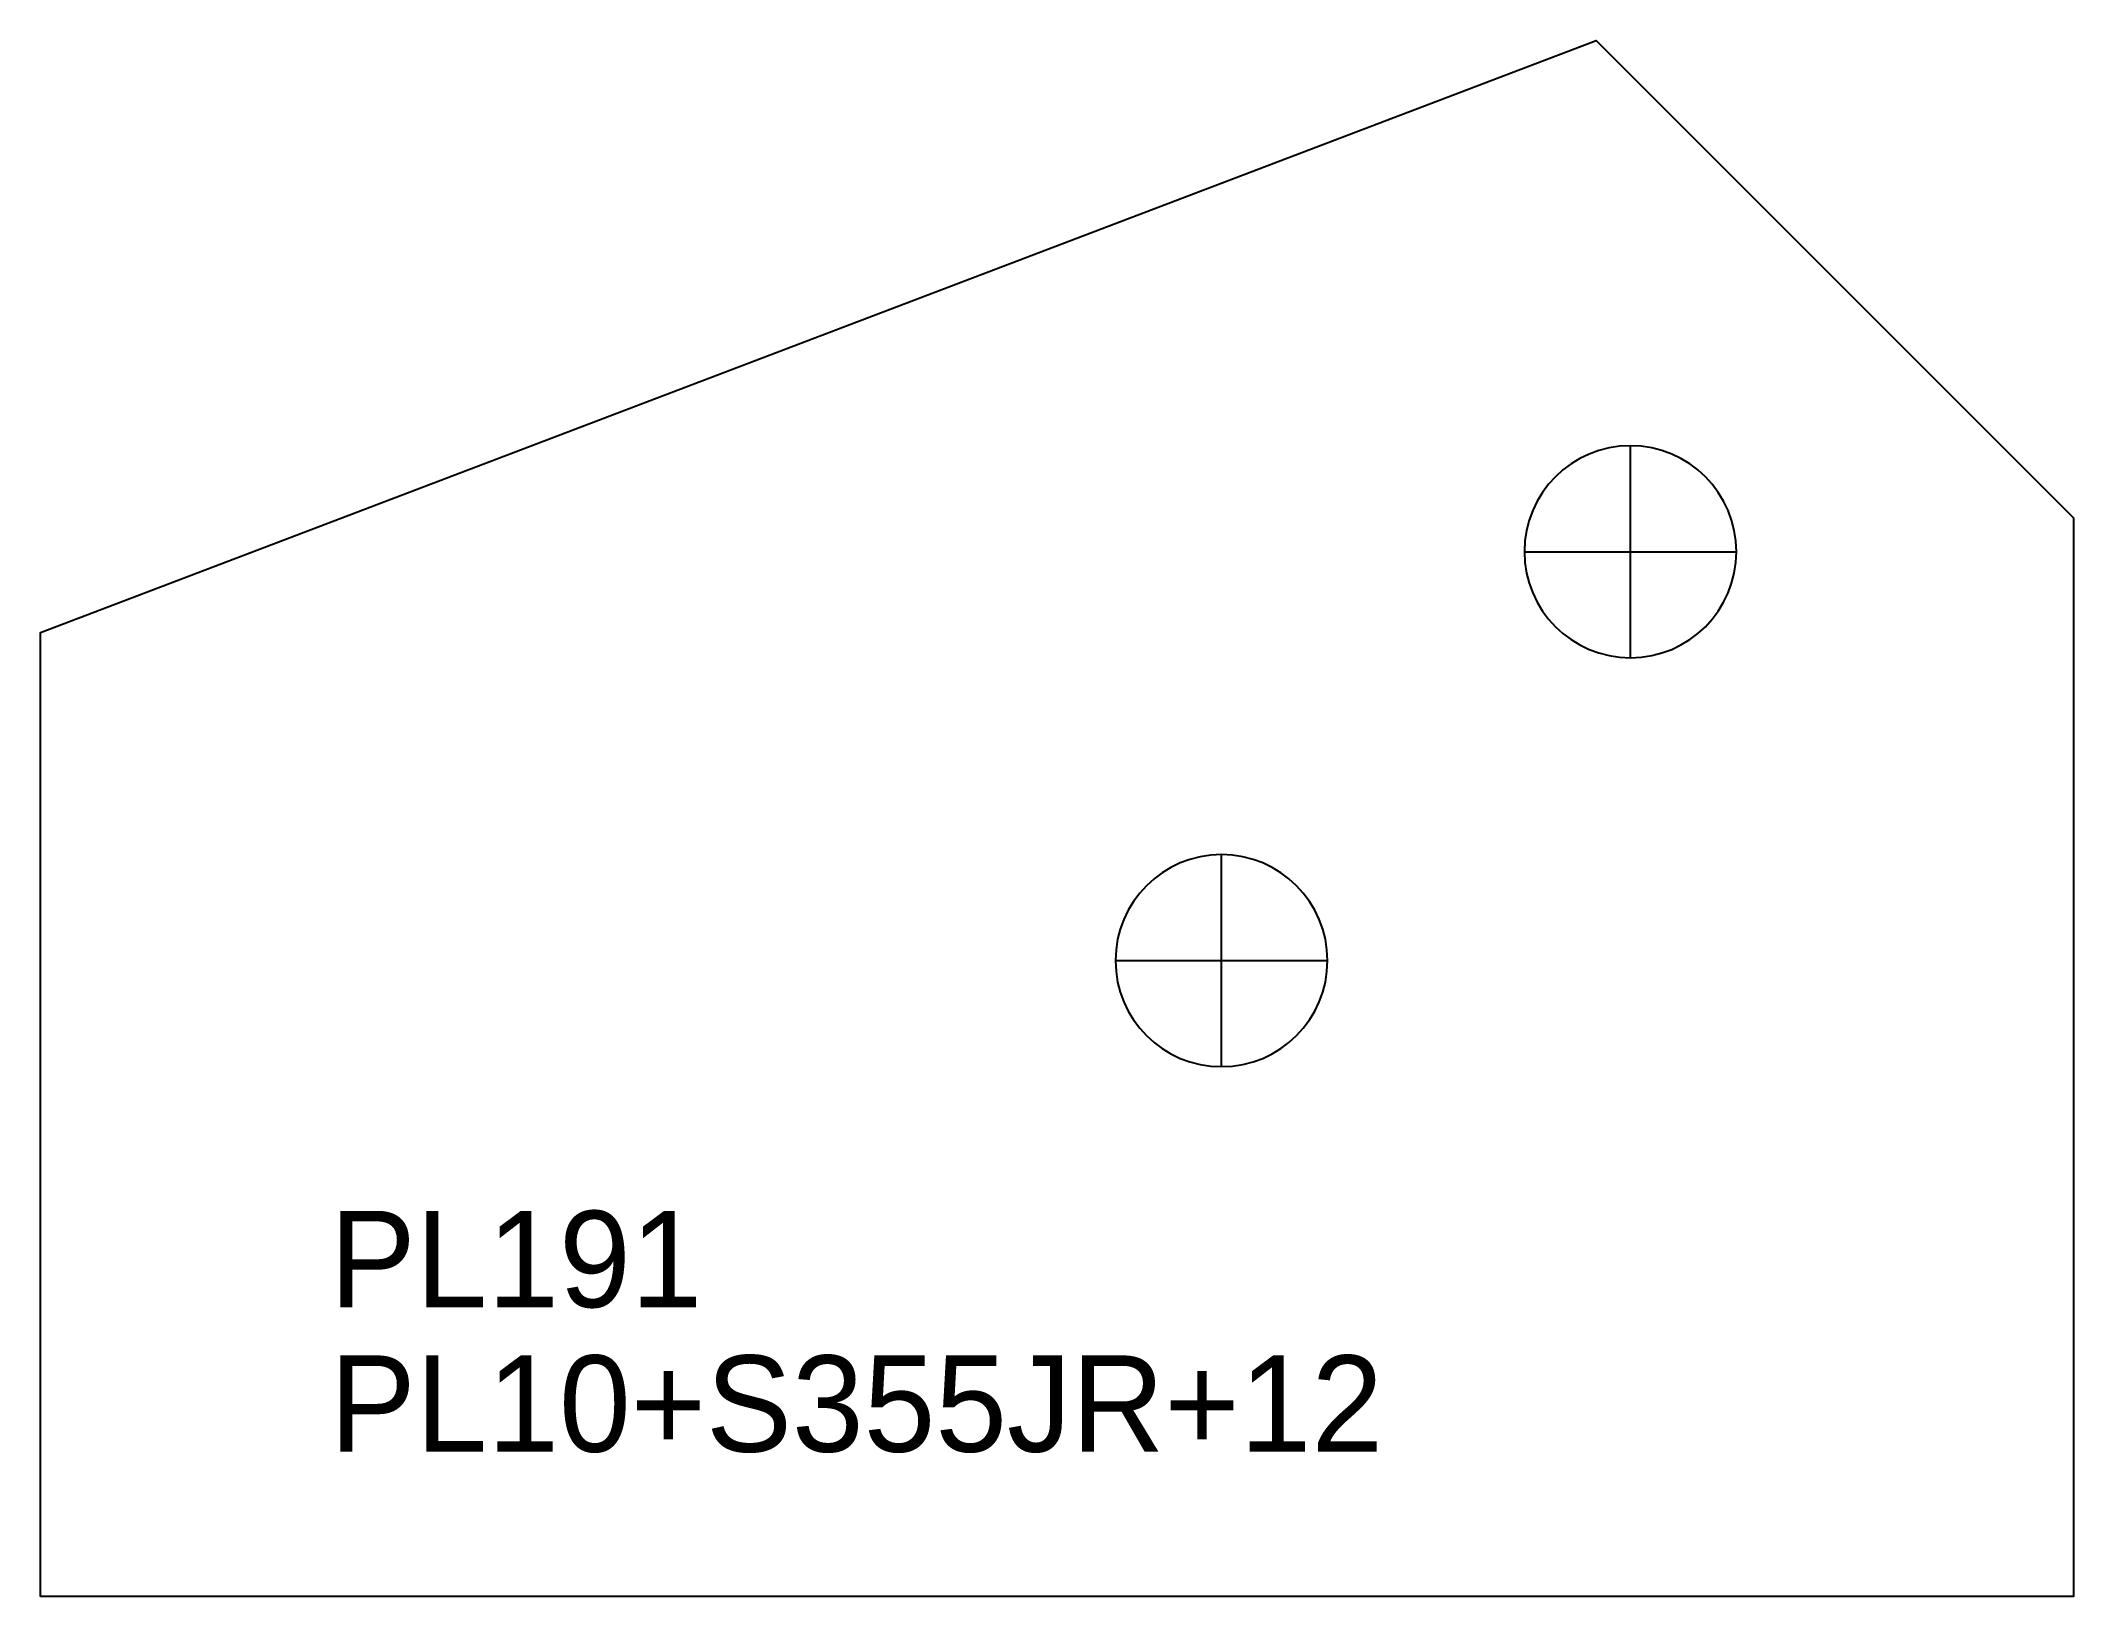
# Model space of a CAD drawing. Extents: x 0 to 211, y 0 to 161.
import ezdxf

# ---------------------------------------------------------------- set-up
doc = ezdxf.new("R2010")
doc.units = 0
for name, color, linetype in [('22', 7, 'CONTINUOUS'), ('CUT', 7, 'CONTINUOUS'), ('SCRIBE', 3, 'CONTINUOUS'), ('TEXT', 7, 'CONTINUOUS')]:
    doc.layers.add(name, color=color, linetype=linetype)

msp = doc.modelspace()

# ---------------------------------------------------------------- linework, layer by layer
at = {"layer": '22', "color": 7, "linetype": 'CONTINUOUS'}
for p, q in [((164.96, 97.39), (164.96, 119.39)), ((153.96, 108.39), (175.96, 108.39)), ((122.53, 54.96), (122.53, 76.96)), ((111.53, 65.96), (133.53, 65.96))]:
    msp.add_line(p, q, dxfattribs=at)
for points in [[(164.96, 119.39, 1), (164.96, 97.39, 1)], [(122.53, 76.96, 1), (122.53, 54.96, 1)]]:
    msp.add_lwpolyline(points, format="xyb", close=True, dxfattribs=at)
at = {"layer": 'CUT', "color": 7, "linetype": 'CONTINUOUS'}
msp.add_lwpolyline([(0, 0), (0, 100), (161.42, 161.42), (210.92, 111.92), (210.92, 0)], close=True, dxfattribs=at)

# ---------------------------------------------------------------- texts
at = {"layer": 'SCRIBE', "color": 3}
msp.add_text('PL191', height=10, dxfattribs=at).set_placement((30, 30))
at = {"layer": 'TEXT', "color": 7}
msp.add_text('PL10+S355JR+12', height=10, dxfattribs=at).set_placement((30, 15))

doc.saveas('drawing.dxf')
